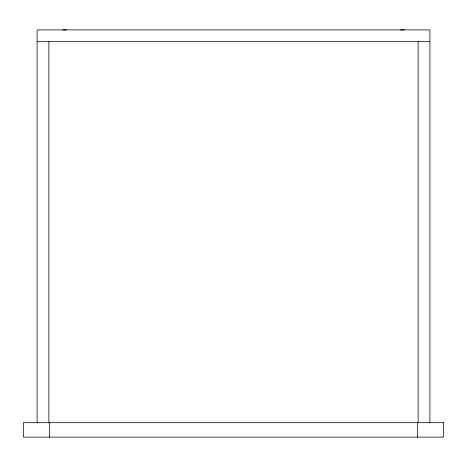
<?xml version="1.0" encoding="UTF-8"?>
<svg xmlns="http://www.w3.org/2000/svg" width="467" height="467" viewBox="0 0 467 467"><rect width="100%" height="100%" fill="white"/><g stroke="black" fill="none" stroke-linecap="round" stroke-linejoin="round"><path stroke-width="0.7" d="M37.097 41.68L429.903 41.68M429.903 422.699L429.903 29.894L37.097 29.894L37.097 422.699M418.117 41.68L418.117 422.699M417.463 422.699L417.463 437.106M49.537 422.699L49.537 437.106M48.883 41.68L48.883 422.699M400.359 29.976A26.187 26.187 0 0 1 404.451 29.976M62.549 29.976A26.187 26.187 0 0 1 66.641 29.976M443.65 422.699L23.35 422.699L23.35 437.106L443.65 437.106L443.65 422.699"/></g></svg>
